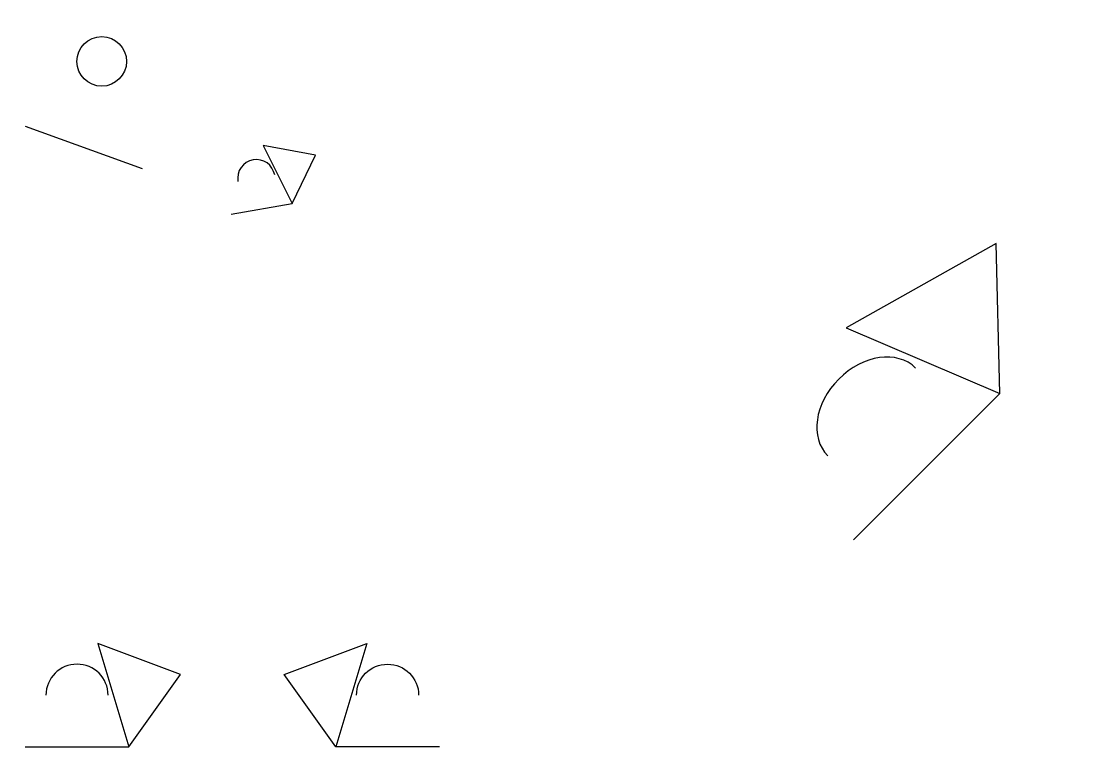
# Model space of a CAD drawing. Extents: x 0 to 101, y 0 to 70.
import ezdxf

# ---------------------------------------------------------------- set-up
doc = ezdxf.new("R2010")
doc.units = 0

# ---------------------------------------------------------------- blocks, each defined once
blk = doc.blocks.new('LEAF', base_point=(5, 5))
blk.add_line((5, 5), (15, 5))
blk.add_lwpolyline([(15, 5), (20, 12), (12, 15)], close=True)
blk.add_arc((10, 10), 3, 0, 180)
blk = doc.blocks.new('PARENT', base_point=(2, 1))
blk.add_line((2, 1), (12, 1))
blk.add_circle((6, 8), 2)
at = {"xscale": 0.5, "yscale": 0.5, "rotation": 30}
blk.add_blockref('LEAF', (20, 0), dxfattribs=at)

msp = doc.modelspace()

# ---------------------------------------------------------------- block references
for name, p, xscale, yscale, rotation in [('PARENT', (0, 60), 1.2, 1.2, -20), ('LEAF', (80, 20), 2, 1.5, 45)]:
    msp.add_blockref(name, p, dxfattribs=dict(xscale=xscale, yscale=yscale, rotation=rotation))
msp.add_blockref('LEAF', (0, 0))
at = {"xscale": -1}
msp.add_blockref('LEAF', (40, 0), dxfattribs=at)

doc.saveas('drawing.dxf')
